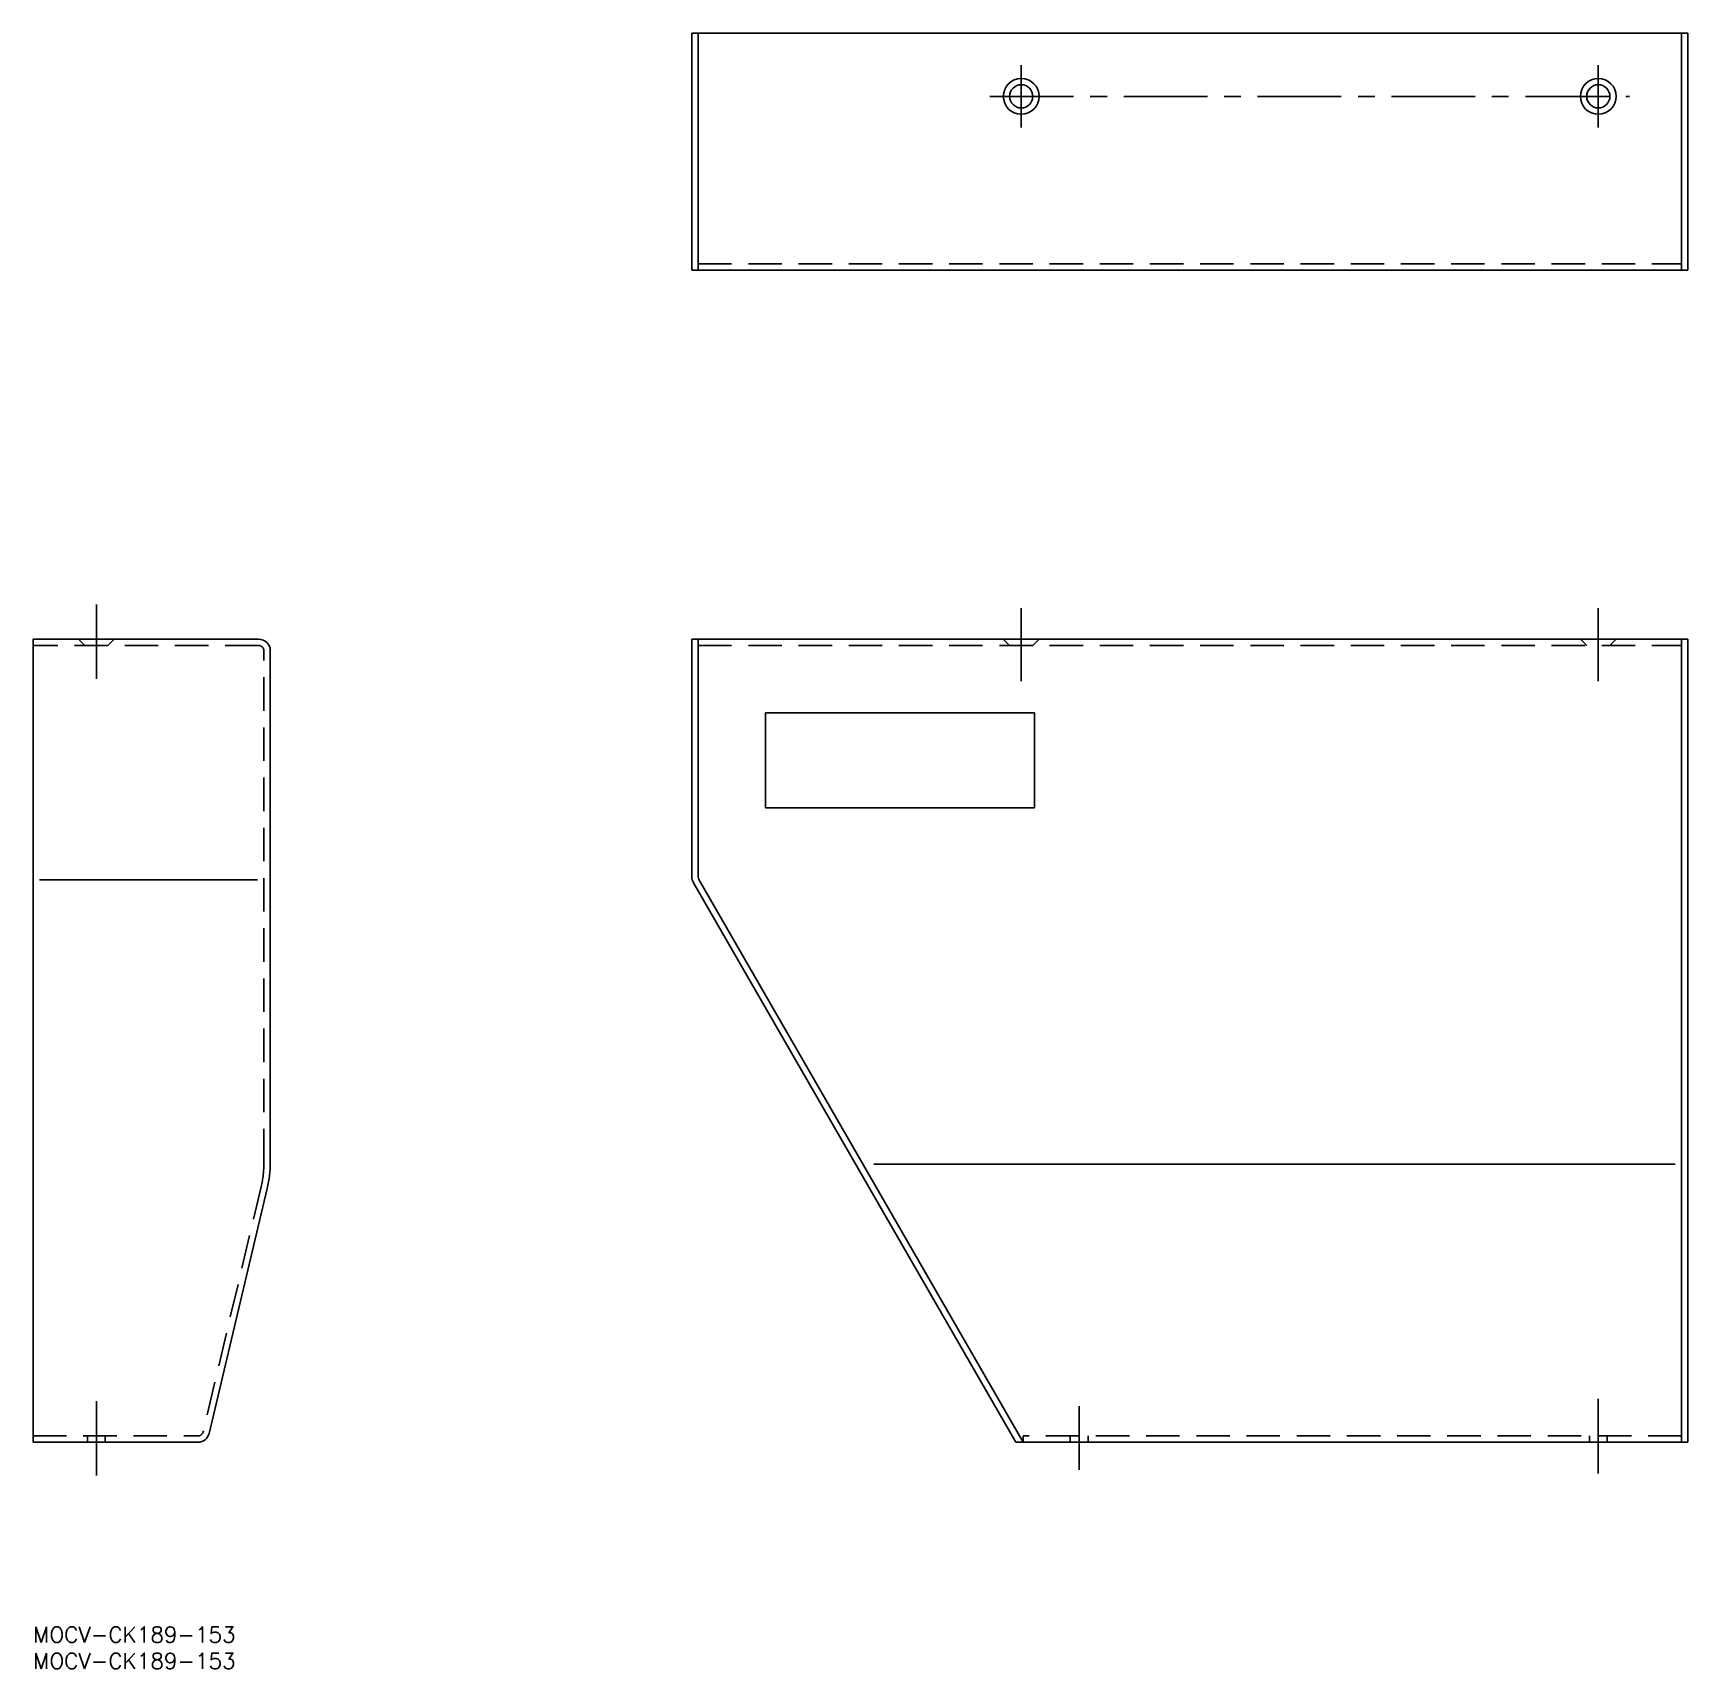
# Model space of a CAD drawing. Extents: x 0 to 314, y -11 to 299.
import ezdxf

# ---------------------------------------------------------------- set-up
doc = ezdxf.new("R2010")
doc.units = 0
doc.header["$LTSCALE"] = 0.5
doc.linetypes.add('CENTER', pattern=[50.8, 31.75, -6.35, 6.35, -6.35])
doc.linetypes.add('DASHED', pattern=[19.05, 12.7, -6.35])
doc.layers.get('0').update_dxf_attribs({"linetype": 'CONTINUOUS'})
doc.layers.add('CENTER', color=1, linetype='CENTER')
doc.styles.get("Standard").update_dxf_attribs({"font": 'txt.shx', "height": 3, "bigfont": 'bigfont.shx'})

# ---------------------------------------------------------------- blocks, each defined once
blk = doc.blocks.new('*U36')
at = {"color": 7, "linetype": 'CONTINUOUS'}
for p in [(0, -6.05), (0, -11.05)]:
    blk.add_text('MOCV-CK189-153', height=3, dxfattribs=at).set_placement(p)

msp = doc.modelspace()

# ---------------------------------------------------------------- linework, layer by layer
at = {"color": 7, "linetype": 'CONTINUOUS'}
for p, q in [((125, 299.35), (314, 299.35)), ((125, 254.35), (125, 299.35)), ((126.2, 254.35), (126.2, 299.35)), ((312.8, 299.35), (312.8, 254.35)), ((314, 299.35), (314, 254.35)), ((125, 254.35), (314, 254.35)), ((42.8, 184.35), (0, 184.35)), ((0, 31.95), (0, 184.35)), ((45, 85.03), (45, 182.15)), ((125, 184.35), (314, 184.35)), ((125, 139.24), (125, 184.35)), ((126.2, 139.24), (126.2, 184.35)), ((312.8, 184.35), (312.8, 31.95)), ((314, 184.35), (314, 31.95)), ((190, 170.35), (139, 170.35)), ((139, 170.35), (139, 152.35)), ((190, 152.35), (190, 170.35)), ((139, 152.35), (190, 152.35)), ((187.89, 31.95), (126.33, 138.74)), ((186.5, 31.95), (125.29, 138.14)), ((44.43, 80.14), (33.4, 33.64)), ((0, 31.95), (31.26, 31.95)), ((314, 31.95), (186.5, 31.95))]:
    msp.add_line(p, q, dxfattribs=at)
at = {"color": 3, "linetype": 'DASHED'}
for p, q in [((126.2, 255.55), (312.8, 255.55)), ((42.8, 183.15), (0, 183.15)), ((9.8, 183.15), (8.6, 184.35)), ((15.4, 184.35), (14.2, 183.15)), ((43.8, 85.05), (43.8, 182.15)), ((126.2, 183.15), (312.8, 183.15)), ((184.1, 184.35), (185.3, 183.15)), ((189.7, 183.15), (190.9, 184.35)), ((293.6, 184.35), (294.8, 183.15)), ((299.2, 183.15), (300.4, 184.35)), ((43.26, 80.45), (32.27, 33.92)), ((0, 33.15), (31.3, 33.15)), ((10.3, 33.15), (10.3, 31.95)), ((13.7, 33.15), (13.7, 31.95)), ((312.8, 33.15), (187.89, 33.15)), ((187.89, 33.15), (187.89, 31.95)), ((196.8, 33.15), (196.8, 31.95)), ((200.2, 33.15), (200.2, 31.95)), ((295.3, 33.15), (295.3, 31.95)), ((298.7, 33.15), (298.7, 31.95))]:
    msp.add_line(p, q, dxfattribs=at)
at = {"color": 3, "linetype": 'CONTINUOUS'}
for p, q in [((42.6, 138.65), (1.2, 138.65)), ((159.52, 84.72), (311.6, 84.72))]:
    msp.add_line(p, q, dxfattribs=at)
at = {"color": 7, "linetype": 'CONTINUOUS'}
for centre, radius in [((187.5, 287.35), 3.4), ((187.5, 287.35), 2.2), ((297, 287.35), 3.4), ((297, 287.35), 2.2)]:
    msp.add_circle(centre, radius, dxfattribs=at)
for centre, radius, start, end in [((42.8, 182.15), 2.2, 0, 90), ((127.2, 139.24), 2.2, 180, 209.9584), ((127.2, 139.24), 1, 180, 209.9584), ((23.8, 85.03), 21.2, 346.6585, 0), ((31.26, 34.15), 2.2, 270, 346.6585)]:
    msp.add_arc(centre, radius, start, end, dxfattribs=at)
at = {"color": 3, "linetype": 'DASHED'}
for centre, radius, start, end in [((42.8, 182.15), 1, 0, 90), ((23.8, 85.05), 20, 346.709, 0), ((31.3, 34.15), 1, 270, 346.709)]:
    msp.add_arc(centre, radius, start, end, dxfattribs=at)
at = {"layer": 'CENTER', "color": 1, "linetype": 'CENTER'}
for p, q in [((187.5, 293.29), (187.5, 281.41)), ((297, 293.29), (297, 281.41)), ((181.56, 287.35), (302.94, 287.35)), ((12, 190.95), (12, 176.85)), ((187.5, 190.22), (187.5, 176.39)), ((297, 190.22), (297, 176.39)), ((12, 39.75), (12, 25.65)), ((198.5, 38.79), (198.5, 26.74)), ((297, 40.21), (297, 26.03))]:
    msp.add_line(p, q, dxfattribs=at)

# ---------------------------------------------------------------- block references
at = {"color": 7, "linetype": 'CONTINUOUS'}
msp.add_blockref('*U36', (0, 0), dxfattribs=at)

doc.saveas('drawing.dxf')
